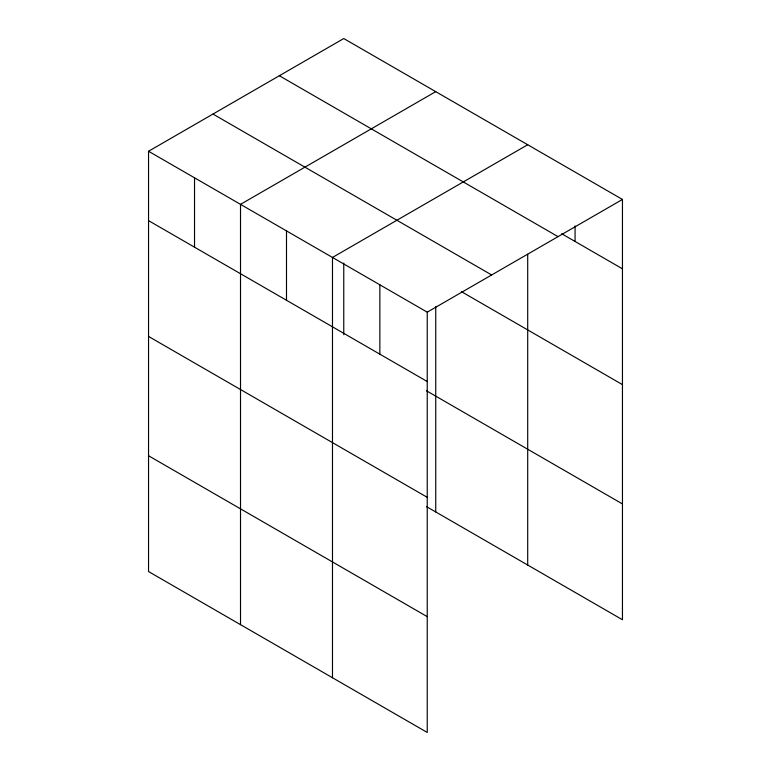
<?xml version="1.0" encoding="UTF-8"?>
<svg xmlns="http://www.w3.org/2000/svg" width="771" height="771" viewBox="0 0 771 771"><rect width="100%" height="100%" fill="white"/><g stroke="black" fill="none" stroke-linecap="round" stroke-linejoin="round"><path stroke-width="1.16" d="M148.543 151.261L427.24 312.159L427.24 732.45L148.543 571.552L148.543 151.261L343.76 38.55L622.457 199.448L622.457 619.739L426.536 506.634M435.731 91.643L240.513 204.354L240.513 624.645M527.701 144.746L332.484 257.447L332.484 677.748M427.24 312.159L622.457 199.448M561.683 233.738L622.457 268.819M279.343 75.741L558.031 236.639M212.969 114.06L491.657 274.968M461.28 291.573L622.457 384.623M148.543 220.631L427.24 381.529M426.536 390.83L622.457 503.935M148.543 336.435L427.24 497.334M148.543 455.748L427.24 616.646M575.079 225.922L575.079 241.468M527.701 254.295L527.701 565.037M435.731 306.656L435.731 511.944M379.862 284.807L379.862 354.178M343.76 263.104L343.76 334.691M286.494 230.905L286.494 300.276M194.533 177.802L194.533 247.183"/></g></svg>
